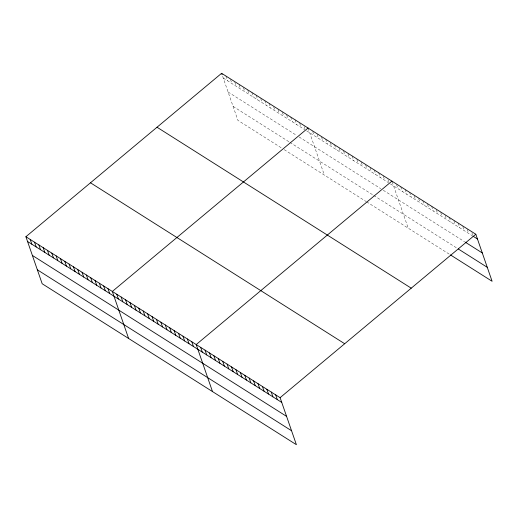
<?xml version="1.0" encoding="UTF-8"?>
<svg xmlns="http://www.w3.org/2000/svg" width="518" height="518" viewBox="0 0 518 518"><rect width="100%" height="100%" fill="white"/><g stroke="black" fill="none" stroke-linecap="round" stroke-linejoin="round"><path stroke-width="0.39" stroke-dasharray="2.59 1.94" d="M223.258 78.069L304.752 129.662M306.604 130.834L388.532 182.705M390.423 183.903L472.416 235.813M228.088 92.016L296.613 135.399M299.087 136.966L380.749 188.662M383.268 190.261L464.633 241.776M233.068 106.384L289.245 141.951M289.86 142.346L372.474 194.651M373.737 195.448L456.364 247.759M281.112 147.695L237.898 120.331L222.08 74.663M284.194 149.644L365.954 201.405M366.582 201.806L449.838 254.519M471.872 232.809L472.578 234.855M467.223 229.338L468.635 233.417M462.807 226.541L464.219 230.627M458.152 223.064L459.803 227.829M453.975 220.946L455.387 225.032M449.326 217.476L450.971 222.235M445.143 215.358L446.561 219.444M440.727 212.561L442.145 216.647M436.311 209.771L437.729 213.85M431.662 206.293L433.313 211.059M427.486 204.176L428.898 208.262M422.83 200.699L424.482 205.465M418.654 198.588L420.066 202.667M414.238 195.791L415.65 199.877M409.589 192.314L411.24 197.08M405.173 189.523L406.824 194.282M400.757 186.726L402.408 191.492M396.581 184.609L397.992 188.694M392.165 181.818L408.21 228.16M387.982 179.701L388.688 181.74M383.333 176.224L384.745 180.309M378.684 172.747L380.329 177.512M374.268 169.956L375.919 174.715M370.085 167.838L371.503 171.924M365.669 165.041L367.087 169.127M361.26 162.251L362.671 166.33M356.844 159.453L358.255 163.539M352.188 155.976L353.839 160.742M348.012 153.859L349.423 157.945M343.596 151.068L345.014 155.147M339.18 148.271L340.598 152.357M334.531 144.794L336.182 149.56M330.348 142.683L331.766 146.762M325.699 139.206L327.35 143.972M321.523 137.089L322.934 141.174M317.107 134.291L318.518 138.377M312.691 131.501L314.102 135.58M308.042 128.024L324.326 175.052M304.189 126.651L304.895 128.691M299.631 123.232L301.049 127.318M295.072 119.813L296.723 124.579M290.753 117.081L292.405 121.847M286.668 115.022L288.079 119.108M282.349 112.289L283.76 116.369M278.024 109.551L279.442 113.636M273.705 106.818L275.116 110.897M269.146 103.399L270.797 108.165M264.827 100.66L266.472 105.426M260.742 98.608L262.153 102.693M256.183 95.189L257.834 99.955M251.858 92.457L253.509 97.222M247.772 90.397L249.19 94.483M243.454 87.665L244.865 91.751M239.135 84.926L240.546 89.012M234.809 82.194L236.227 86.273M230.491 79.455L231.902 83.54M225.932 76.042L227.583 80.802"/><path stroke-width="0.78" d="M25.9 236.726L280.102 397.669L296.393 444.697L42.185 283.754L25.9 236.726L221.607 73.303L475.815 234.246L492.1 281.274L450.472 254.921M308.042 128.024L112.328 291.446L128.613 338.474M391.925 181.132L196.218 344.554L212.503 391.589M280.102 397.669L475.815 234.246M473.051 236.214L477.466 239.012M465.268 242.178L482.297 252.959M458.255 248.957L487.27 267.327M157.025 127.234L411.234 288.176M90.482 182.796L344.69 343.738M27.551 241.492L281.753 402.434M32.381 255.439L286.584 416.381M37.354 269.807L291.563 430.749M221.607 73.303L222.08 74.663M275.693 394.871L277.337 399.637M271.277 392.081L272.921 396.84M266.861 389.283L268.512 394.049M262.445 386.486L264.096 391.252M258.029 383.689L259.68 388.455M253.613 380.898L255.264 385.664M249.197 378.101L250.848 382.867M244.781 375.304L246.432 380.07M240.371 372.513L242.016 377.272M235.955 369.716L237.6 374.482M231.54 366.919L233.191 371.684M227.124 364.122L228.775 368.887M222.708 361.331L224.359 366.096M218.292 358.534L219.943 363.299M213.876 355.736L215.527 360.502M209.46 352.946L211.111 357.705M205.05 350.149L206.695 354.914M200.634 347.351L202.279 352.117M191.802 341.763L193.454 346.529M187.386 338.966L189.038 343.732M182.971 336.169L184.622 340.935M178.555 333.378L180.206 338.144M174.139 330.581L175.79 335.347M169.729 327.784L171.374 332.55M165.313 324.993L166.964 329.752M160.897 322.196L162.548 326.962M156.481 319.399L158.132 324.164M152.065 316.602L153.716 321.367M147.649 313.811L149.301 318.576M143.233 311.014L144.885 315.779M138.818 308.216L140.469 312.982M134.408 305.426L136.053 310.185M129.992 302.629L131.643 307.394M125.576 299.831L127.227 304.597M121.16 297.034L122.811 301.8M116.744 294.243L118.395 299.009M108.009 288.714L109.661 293.473M103.684 285.975L105.335 290.74M99.365 283.236L101.016 288.002M95.047 280.503L96.691 285.269M90.721 277.765L92.372 282.53M86.402 275.032L88.054 279.798M82.077 272.293L83.728 277.059M77.758 269.561L79.409 274.32M73.439 266.822L75.084 271.587M69.114 264.089L70.765 268.848M64.795 261.35L66.44 266.116M60.47 258.611L62.121 263.377M56.151 255.879L57.802 260.645M51.826 253.14L53.477 257.906M47.507 250.408L49.158 255.173M43.188 247.669L44.833 252.434M38.863 244.936L40.514 249.702M34.544 242.197L36.195 246.963M30.219 239.465L31.87 244.224"/></g></svg>
